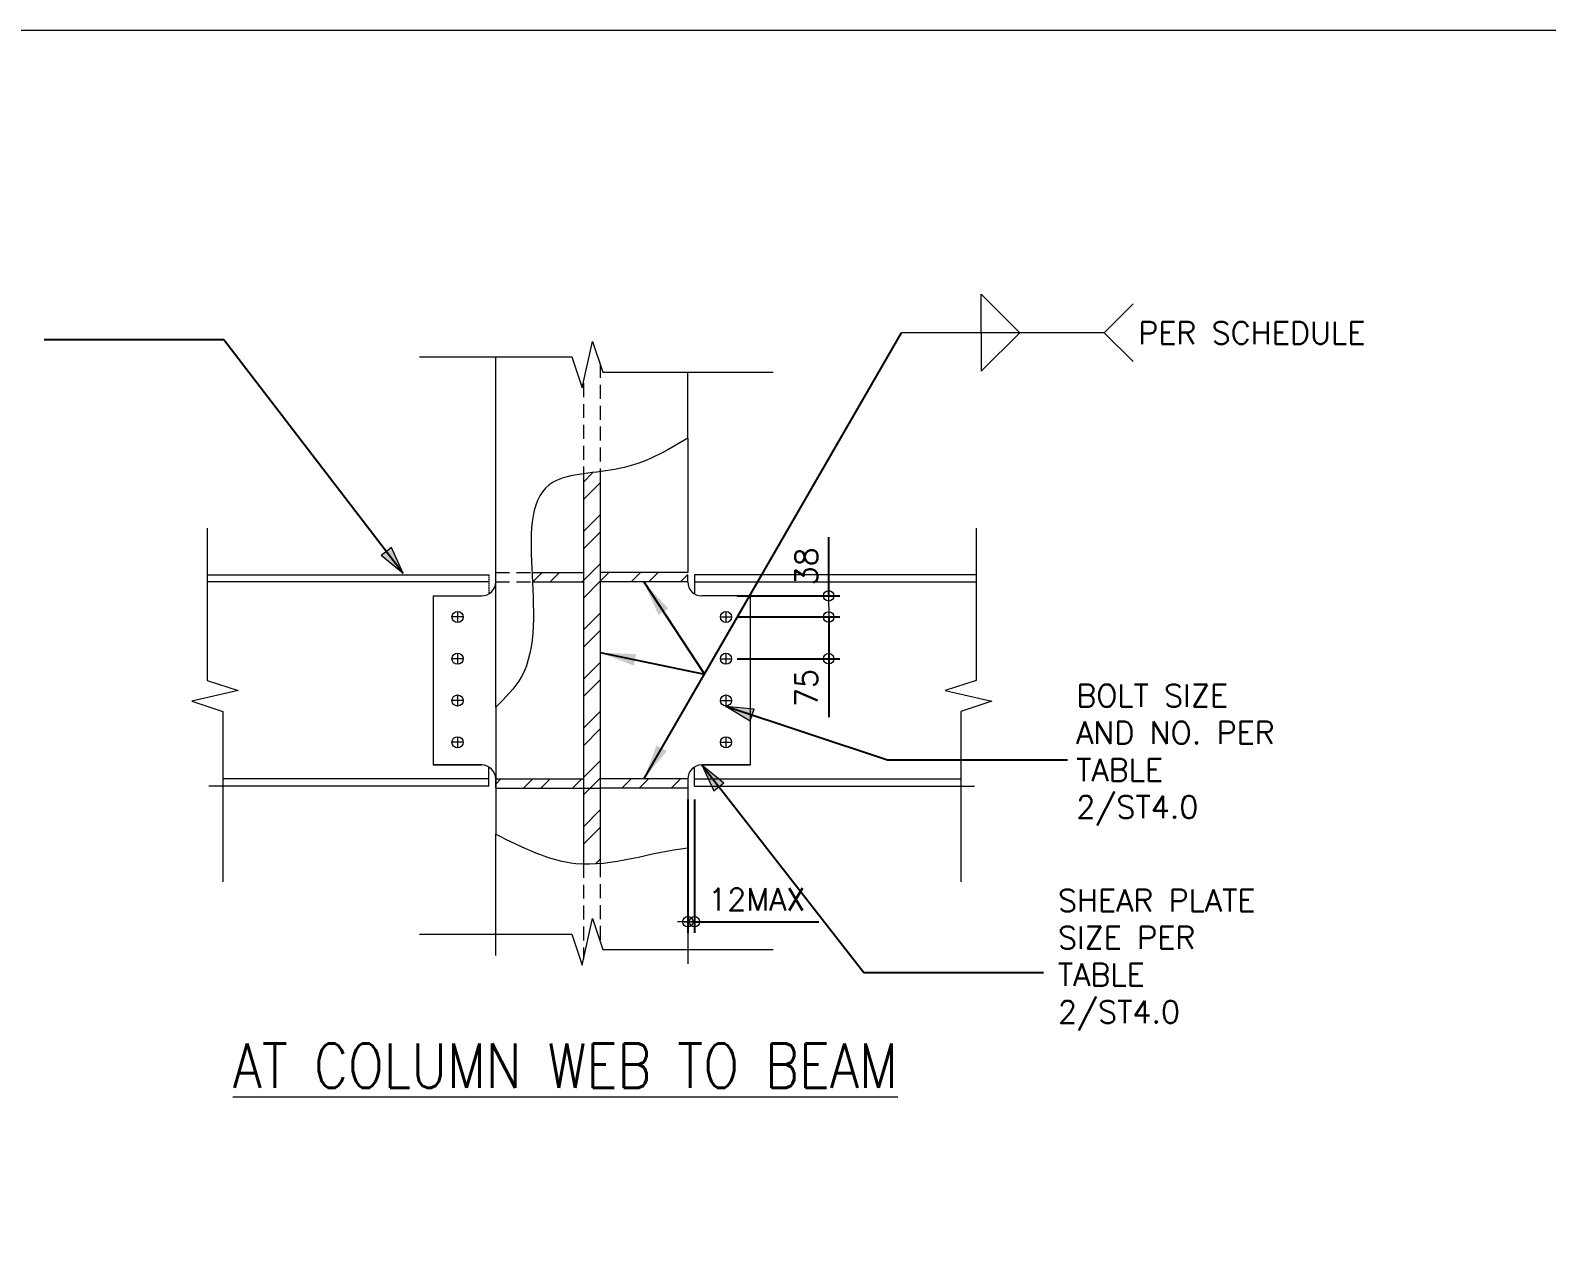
# Model space of a CAD drawing. Header units: millimetres. Extents: x 0 to 437400, y -4782 to 73710.
# Drawn here: x 32788 to 35512, y 11374 to 13560 of the extents above; entities that cross this region are included whole.
import ezdxf

# ---------------------------------------------------------------- set-up
doc = ezdxf.new("R2010")
doc.units = ezdxf.units.MM
doc.header["$LTSCALE"] = 10
doc.header["$MEASUREMENT"] = 0
doc.linetypes.add('DASHED', pattern=[0.75, 0.5, -0.25])
doc.linetypes.add('HIDDEN', pattern=[0.375, 0.25, -0.125])
doc.layers.get('0').update_dxf_attribs({"lineweight": 9})
for name, color, linetype, lineweight in [('S-ANNO-DIMS', 1, 'Continuous', 5), ('S-Anno-Text', 52, 'Continuous', 15), ('S-ANNO-WELD', 1, 'Continuous', 9), ('S-BEAM-IDEN', 2, 'Continuous', 9), ('S-DETL-LN03', 3, 'Continuous', 9), ('S-DETL-LN04', 4, 'Continuous', 9), ('S-DETL-LN8', 8, 'Continuous', 9)]:
    doc.layers.add(name, color=color, linetype=linetype, lineweight=lineweight)
doc.layers.add('S-DETL-GRID', color=62, linetype='Continuous', lineweight=9, plot=False)
doc.styles.add('1', font='romans.shx', dxfattribs={"width": 0.85, "height": 60})
doc.styles.add('40', font='simplex.shx', dxfattribs={"height": 40})
doc.styles.add('ROMANS8', font='ROMANS.shx', dxfattribs={"height": 0.75})
doc.styles.add('ROMANSX', font='ROMANS.shx', dxfattribs={"height": 0.09375})
doc.dimstyles.new('ESCA20', dxfattribs={"dimtxt": 40, "dimasz": 0.25, "dimexe": 20, "dimexo": 20, "dimgap": 20, "dimtad": 1, "dimdec": 0, "dimrnd": 1, "dimdsep": 46, "dimtxsty": '40', "dimblk1": 'ESCADIM_ARW', "dimblk2": 'ESCADIM_ARW', "dimsah": 1, "dimcen": 50, "dimclrd": 256, "dimclre": 256, "dimclrt": 52, "dimadec": 0, "dimazin": 0, "dimtfac": 1, "dimtdec": 0, "dimtofl": 0, "dimtmove": 0, "dimatfit": 3, "dimldrblk": 'ESCADIM_ARW', "dimfxl": 1, "dimtolj": 1, "dimtzin": 0, "dimarcsym": 0})
doc.dimstyles.new('ESCA_ARW$7', dxfattribs={"dimtxt": 200, "dimasz": 1, "dimexe": 100, "dimexo": 100, "dimgap": 100, "dimtad": 1, "dimdec": 0, "dimrnd": 1, "dimdsep": 46, "dimtxsty": '1', "dimblk1": 'dim_arw', "dimblk2": 'dim_arw', "dimsah": 1, "dimcen": 50, "dimclrd": 1, "dimclre": 256, "dimclrt": 52, "dimadec": 0, "dimazin": 0, "dimtfac": 1, "dimtofl": 0, "dimtmove": 0, "dimatfit": 3, "dimldrblk": 'dim_arw', "dimfxl": 1, "dimtolj": 1, "dimtzin": 0, "dimarcsym": 0})
doc.dimstyles.new('TYP8$7', dxfattribs={"dimscale": 8, "dimtxt": 0.09375, "dimasz": 0.125, "dimexe": 0.0625, "dimexo": 0.0625, "dimgap": 0.03125, "dimtad": 0, "dimtoh": 1, "dimdec": 4, "dimzin": 3, "dimdsep": 46, "dimlunit": 4, "dimtxsty": 'ROMANS8', "dimcen": 0.125, "dimdle": 0.0625, "dimclrd": 256, "dimclre": 256, "dimclrt": 2, "dimadec": 0, "dimazin": 0, "dimtfac": 1, "dimtdec": 4, "dimtmove": 0, "dimatfit": 3, "dimfxl": 1, "dimtvp": 0.7, "dimfrac": 2, "dimtolj": 1, "dimtzin": 0, "dimarcsym": 0})
pattern_1 = [(45, (-29043.986, 3543.27), (-44.194174, 44.194174), []), (45, (-29043.986, 3574.52), (-44.194174, 44.194174), [])]

# ---------------------------------------------------------------- blocks, each defined once
blk = doc.blocks.new('ESCADIM_ARW')
at = {"color": 9}
blk.add_line((75, 0), (-75, 0), dxfattribs=at)
blk.add_circle((0, 0), 37.5, dxfattribs=at)
blk = doc.blocks.new('*D32')
at = {"layer": 'Defpoints', "color": 0, "transparency": 16777216}
for p in [(34037.7, 12544.3), (34222.2, 12544.3), (34037.7, 12506.3)]:
    blk.add_point(p, dxfattribs=at)
at = {"layer": 'S-ANNO-DIMS', "lineweight": -2, "transparency": 16777216}
for p, q in [((34222.2, 12544.6), (34222.2, 12649.6)), ((34057.7, 12544.3), (34242.2, 12544.3)), ((34057.7, 12506.3), (34242.2, 12506.3)), ((34222.2, 12506.1), (34222.2, 12505.8))]:
    blk.add_line(p, q, dxfattribs=at)
at = {"layer": 'S-ANNO-DIMS', "lineweight": -2, "transparency": 16777216, "xscale": 0.25, "yscale": 0.25, "zscale": 0.25}
for p, rotation in [((34222.2, 12544.3), 270), ((34222.2, 12506.3), 90)]:
    blk.add_blockref('ESCADIM_ARW', p, dxfattribs=dict(at, rotation=rotation))
at = {"layer": 'S-ANNO-DIMS', "color": 52, "transparency": 16777216, "insert": (34182.2, 12597.2), "char_height": 40, "attachment_point": 5, "rotation": 90, "style": '40'}
blk.add_mtext('\\A1;38', dxfattribs=at)
blk = doc.blocks.new('*D33')
at = {"layer": 'Defpoints', "color": 0, "transparency": 16777216}
for p in [(34057.7, 12506.3), (34037.7, 12431.3), (34222.2, 12431.3)]:
    blk.add_point(p, dxfattribs=at)
at = {"layer": 'S-ANNO-DIMS', "lineweight": -2, "transparency": 16777216}
for p, q in [((34077.7, 12506.3), (34242.2, 12506.3)), ((34222.2, 12506.1), (34222.2, 12431.6)), ((34057.7, 12431.3), (34242.2, 12431.3)), ((34222.2, 12431.3), (34222.2, 12326.3))]:
    blk.add_line(p, q, dxfattribs=at)
at = {"layer": 'S-ANNO-DIMS', "lineweight": -2, "transparency": 16777216, "xscale": 0.25, "yscale": 0.25, "zscale": 0.25}
for p, rotation in [((34222.2, 12506.3), 90), ((34222.2, 12431.3), 270)]:
    blk.add_blockref('ESCADIM_ARW', p, dxfattribs=dict(at, rotation=rotation))
at = {"layer": 'S-ANNO-DIMS', "color": 52, "transparency": 16777216, "insert": (34182.2, 12378.7), "char_height": 40, "attachment_point": 5, "rotation": 90, "style": '40'}
blk.add_mtext('\\A1;75', dxfattribs=at)
blk = doc.blocks.new('dim_arw')
h = blk.add_hatch(color=256)
h.paths.add_polyline_path([(-126, 29), (0, 0), (-126, -29, -0.115681), (-133, 0, -0.115681)])
h.paths.add_polyline_path([(-249, 58), (-126, 29, 0.115681), (-133, 0, 0.115681), (-126, -29), (-249, -58)])
for p, q in [((0, 0), (-249, 58)), ((-249, 58), (-249, -58)), ((0, 0), (-249, -58))]:
    blk.add_line(p, q)
blk = doc.blocks.new('*D34')
at = {"layer": 'Defpoints', "color": 0, "transparency": 16777216}
for p in [(33969.2, 12198.7), (33981.2, 12198.7), (33981.2, 11959)]:
    blk.add_point(p, dxfattribs=at)
at = {"layer": 'S-BEAM-IDEN', "lineweight": -2, "transparency": 16777216}
for p, q in [((33969.2, 12178.7), (33969.2, 11939)), ((33981.2, 12178.7), (33981.2, 11939)), ((33968.9, 11959), (33968.7, 11959)), ((33981.4, 11959), (34204.5, 11959))]:
    blk.add_line(p, q, dxfattribs=at)
at = {"layer": 'S-BEAM-IDEN', "lineweight": -2, "transparency": 16777216, "xscale": 0.25, "yscale": 0.25, "zscale": 0.25}
blk.add_blockref('ESCADIM_ARW', (33969.2, 11959), dxfattribs=at)
at = {"layer": 'S-BEAM-IDEN', "lineweight": -2, "transparency": 16777216, "xscale": 0.25, "yscale": 0.25, "zscale": 0.25, "rotation": 180}
blk.add_blockref('ESCADIM_ARW', (33981.2, 11959), dxfattribs=at)
at = {"layer": 'S-BEAM-IDEN', "color": 52, "transparency": 16777216, "insert": (34093.1, 11999), "char_height": 40, "attachment_point": 5, "style": '40'}
blk.add_mtext('\\A1;12MAX', dxfattribs=at)

msp = doc.modelspace()

# ---------------------------------------------------------------- hatches: boundary and pattern name
at = {"layer": 'S-DETL-LN8'}
h = msp.add_hatch(dxfattribs=at)
h.set_pattern_fill('STEEL', color=256, scale=500, style=0)
h.set_pattern_definition(pattern_1)
edge = h.paths.add_edge_path()
edge.add_spline(control_points=[(33811.6, 12767.2), (33801.5, 12765.9), (33791.4, 12764.8), (33781.6, 12763.4)], knot_values=[187.129067, 187.129067, 187.129067, 187.129067, 215.448342, 215.448342, 215.448342, 215.448342], degree=3, periodic=0)
edge.add_line((33781.6, 12763.4), (33781.6, 12062.9))
edge.add_spline(control_points=[(33781.6, 12062.9), (33791.5, 12062.6), (33801.6, 12062.9), (33811.6, 12063.8)], knot_values=[167.324769, 167.324769, 167.324769, 167.324769, 198.116162, 198.116162, 198.116162, 198.116162], degree=3, periodic=0)
edge.add_line((33811.6, 12063.8), (33811.6, 12767.2))
h = msp.add_hatch(dxfattribs=at)
h.set_pattern_fill('STEEL', color=256, scale=500, style=0)
h.set_pattern_definition(pattern_1)
edge = h.paths.add_edge_path()
edge.add_line((33781.6, 12569.3), (33781.6, 12586.1))
edge.add_line((33781.6, 12586.1), (33689.2, 12586.1))
edge.add_spline(control_points=[(33689.2, 12586.1), (33689.5, 12580.6), (33689.8, 12574.9), (33690.1, 12569.3)], knot_values=[459.768812, 459.768812, 459.768812, 459.768812, 474.095866, 474.095866, 474.095866, 474.095866], degree=3, periodic=0)
edge.add_line((33690.1, 12569.3), (33781.6, 12569.3))
h.paths.add_polyline_path([(33781.6, 12198.7), (33781.6, 12215.5), (33624.1, 12215.5), (33624.1, 12198.7)])
h = msp.add_hatch(dxfattribs=at)
h.set_pattern_fill('STEEL', color=256, scale=500, style=0)
h.set_pattern_definition(pattern_1)
h.paths.add_polyline_path([(33811.6, 12586.1), (33811.6, 12569.3), (33969.2, 12569.3), (33969.2, 12582.1), (33969.2, 12586.1)])
h.paths.add_polyline_path([(33969.2, 12198.7), (33969.2, 12202.7), (33969.2, 12215.5), (33811.6, 12215.5), (33811.6, 12198.7)])

# ---------------------------------------------------------------- linework, layer by layer
at = {"color": 1}
for points in [[(33487.2, 12973.6), (33760.9, 12973.6), (33779.2, 12918), (33798.2, 13001.4), (33816.5, 12945.8), (34122.6, 12945.8)], [(34487.2, 12666.1), (34487.2, 12392.4), (34431.6, 12374.1), (34515, 12355.1), (34459.4, 12336.8), (34459.4, 12030.8)], [(33487.2, 11936.8), (33760.9, 11936.8), (33779.2, 11881.2), (33798.2, 11964.5), (33816.5, 11909), (34122.6, 11909)]]:
    msp.add_lwpolyline(points, dxfattribs=at)
at = {"layer": 'S-Anno-Text'}
for p, q in [((34081.2, 12544.3), (33994.2, 12544.3)), ((34081.2, 12544.3), (34081.2, 12240.5)), ((34027.7, 12506.3), (34047.7, 12506.3)), ((34037.7, 12516.3), (34037.7, 12496.3)), ((34027.7, 12431.3), (34047.7, 12431.3)), ((34037.7, 12441.3), (34037.7, 12421.3)), ((34037.7, 12366.3), (34037.7, 12346.3)), ((34027.7, 12356.3), (34047.7, 12356.3)), ((34037.7, 12291.3), (34037.7, 12271.3)), ((34027.7, 12281.3), (34047.7, 12281.3)), ((33994.2, 12240.5), (34081.2, 12240.5)), ((34081.2, 12240.5), (33994.2, 12240.5))]:
    msp.add_line(p, q, dxfattribs=at)
for centre in [(34037.7, 12506.3), (34037.7, 12431.3), (34037.7, 12356.3), (34037.7, 12281.3)]:
    msp.add_circle(centre, 10, dxfattribs=at)
for centre, start, end in [((33994.2, 12569.3), 180, 270), ((33994.2, 12215.5), 90, 180)]:
    msp.add_arc(centre, 25, start, end, dxfattribs=at)
at = {"layer": 'S-ANNO-WELD'}
msp.add_line((34717.3, 13016.8), (34353, 13016.8), dxfattribs=at)
for points in [[(34496.3, 13016.8), (34496.3, 13086.1), (34565.6, 13016.8)], [(34769.3, 13068.8), (34717.3, 13016.8), (34769.3, 12964.9)], [(34496.3, 13016.8), (34496.3, 12947.6), (34565.6, 13016.8)]]:
    msp.add_lwpolyline(points, dxfattribs=at)
at = {"layer": 'S-BEAM-IDEN'}
for p, q in [((33689.2, 12586.1), (33781.6, 12586.1)), ((33969.2, 12586.1), (33811.6, 12586.1)), ((33690.1, 12569.3), (33781.6, 12569.3)), ((33969.2, 12569.3), (33811.6, 12569.3)), ((33969.2, 12569.3), (33969.2, 12582.1)), ((34487.2, 12582.1), (33981.2, 12582.1)), ((33981.2, 12582.1), (33981.2, 12548)), ((33981.2, 12569.3), (34487.2, 12569.3)), ((33981.2, 12202.7), (33981.2, 12236.8)), ((33624.1, 12215.5), (33781.6, 12215.5)), ((33969.2, 12215.5), (33811.6, 12215.5)), ((33969.2, 12215.5), (33969.2, 12202.7)), ((33981.2, 12215.5), (34459.4, 12215.5)), ((33981.2, 12202.7), (34484.4, 12202.7)), ((33624.1, 12198.7), (33781.6, 12198.7)), ((33781.6, 12198.7), (33811.6, 12198.7)), ((33969.2, 12198.7), (33811.6, 12198.7))]:
    msp.add_line(p, q, dxfattribs=at)
at = {"layer": 'S-DETL-GRID', "color": 252}
msp.add_lwpolyline([(29160, 13560), (48600, 13560), (48600, 0), (29160, 0)], close=True, dxfattribs=at)
at = {"layer": 'S-DETL-LN03'}
for p, q in [((33624.1, 12344.1), (33624.1, 12973.6)), ((33969.2, 12827.6), (33969.2, 12945.8)), ((33781.6, 12763.4), (33781.6, 12062.9)), ((33811.6, 12767.2), (33811.6, 12063.8)), ((33624.1, 11898.3), (33624.1, 12116.4))]:
    msp.add_line(p, q, dxfattribs=at)
for points, knots in [([(33969.2, 12827.6), (33931.3, 12804.2), (33857.6, 12762.9), (33615.2, 12767.7), (33744.2, 12461.7), (33641.3, 12360.9), (33624.1, 12344.1)], [20.313548, 20.313548, 20.313548, 20.313548, 154.870117, 275.750324, 630.419263, 701.585806, 701.585806, 701.585806, 701.585806]), ([(33624.1, 12116.4), (33671.5, 12092.5), (33781.7, 12037), (33901.5, 12084.3), (33969.2, 12091.6)], [0, 0, 0, 0, 153.45436, 356.326816, 356.326816, 356.326816, 356.326816])]:
    msp.add_open_spline(points, degree=3, knots=knots, dxfattribs=at)
at = {"layer": 'S-DETL-LN04'}
msp.add_line((33969.2, 12091.6), (33969.2, 11883.2), dxfattribs=at)
at = {"layer": 'S-DETL-LN8', "linetype": 'DASHED', "ltscale": 5}
for p, q in [((33811.6, 12960.7), (33811.6, 12767.2)), ((33781.6, 12926.3), (33781.6, 12763.4)), ((33624.1, 12586.1), (33689.2, 12586.1)), ((33624.1, 12569.3), (33690.1, 12569.3)), ((33781.6, 12062.9), (33781.6, 11891.6)), ((33811.6, 12063.8), (33811.6, 11923.8))]:
    msp.add_line(p, q, dxfattribs=at)
at = {"layer": 'S-DETL-LN8'}
for p, q in [((33969.2, 12827.6), (33969.2, 12586.1)), ((33106, 12582.1), (33612.1, 12582.1)), ((33612.1, 12569.3), (33106, 12569.3)), ((33624.1, 12569.3), (33624.1, 12582.1)), ((33512.1, 12544.3), (33512.1, 12240.5)), ((33512.1, 12544.3), (33599.1, 12544.3)), ((33565.6, 12506.3), (33545.6, 12506.3)), ((33555.6, 12516.3), (33555.6, 12496.3)), ((33565.6, 12431.3), (33545.6, 12431.3)), ((33555.6, 12441.3), (33555.6, 12421.3)), ((33555.6, 12366.3), (33555.6, 12346.3)), ((33565.6, 12356.3), (33545.6, 12356.3)), ((33624.1, 12344.1), (33624.1, 12116.4)), ((33555.6, 12291.3), (33555.6, 12271.3)), ((33565.6, 12281.3), (33545.6, 12281.3)), ((33599.1, 12240.5), (33512.1, 12240.5)), ((33512.1, 12240.5), (33599.1, 12240.5)), ((33612.1, 12202.7), (33612.1, 12236.8)), ((33612.1, 12202.7), (33108.8, 12202.7)), ((33612.1, 12215.5), (33133.8, 12215.5)), ((33624.1, 12198.7), (33624.1, 12215.5)), ((33624.1, 12215.5), (33624.1, 12202.7)), ((33969.2, 12202.7), (33969.2, 12091.6))]:
    msp.add_line(p, q, dxfattribs=at)
at = {"layer": 'S-DETL-LN8', "linetype": 'HIDDEN'}
msp.add_line((33612.1, 12582.1), (33612.1, 12548), dxfattribs=at)
at = {"layer": 'S-DETL-LN8', "color": 1}
msp.add_lwpolyline([(33106, 12666.1), (33106, 12392.4), (33161.6, 12374.1), (33078.2, 12355.1), (33133.8, 12336.8), (33133.8, 12030.8)], dxfattribs=at)
at = {"layer": 'S-DETL-LN8'}
for centre in [(33555.6, 12506.3), (33555.6, 12431.3), (33555.6, 12356.3), (33555.6, 12281.3)]:
    msp.add_circle(centre, 10, dxfattribs=at)
for centre, start, end in [((33599.1, 12569.3), 270, 0), ((33599.1, 12215.5), 0, 90)]:
    msp.add_arc(centre, 25, start, end, dxfattribs=at)

# ---------------------------------------------------------------- texts
at = {"layer": 'S-Anno-Text'}
for s, insert, char_height, width, attachment_point, style in [('PER SCHEDULE', (34778.1, 13016.6), 40, 435.833, 4, 'ROMANSX'), ('BOLT SIZE AND NO. PER TABLE 2/ST4.0', (34666.9, 12258.4), 40, 435.833, 4, 'ROMANSX'), ('SHEAR PLATE SIZE PER TABLE 2/ST4.0', (34634, 11890.4), 40, 435.833, 4, 'ROMANSX'), ('{\\LAT COLUMN WEB TO BEAM}', (33151.8, 11740.5), 80, 1598.436, 1, '1')]:
    msp.add_mtext(s, dxfattribs=dict(at, insert=insert, char_height=char_height, width=width, attachment_point=attachment_point, style=style))

# ---------------------------------------------------------------- dimensions: what is measured, and where the dimension line sits
at = {"layer": 'S-ANNO-DIMS'}
for base, p1, p2, picture, middle in [((34222.2, 12544.3), (34037.7, 12506.3), (34037.7, 12544.3), '*D32', (34182.2, 12597.2)), ((34222.2, 12431.3), (34057.7, 12506.3), (34037.7, 12431.3), '*D33', (34182.2, 12378.7))]:
    dim = msp.add_linear_dim(base=base, p1=p1, p2=p2, angle=90, dimstyle='ESCA20', dxfattribs=at)
    dim.commit()
    dim.dimension.update_dxf_attribs({"geometry": picture, "text_midpoint": middle})
at = {"layer": 'S-BEAM-IDEN'}
dim = msp.add_linear_dim(base=(33981.2, 11959), p1=(33969.2, 12198.7), p2=(33981.2, 12198.7), text='<>MAX', dimstyle='ESCA20', dxfattribs=at)
dim.commit()
dim.dimension.update_dxf_attribs({"geometry": '*D34', "text_midpoint": (34093.1, 11999)})

# ---------------------------------------------------------------- leaders
at = {"layer": 'S-ANNO-WELD'}
for points, dimstyle, override in [([(33457.8, 12584.4), (33135.9, 13004.3), (32812.9, 13004.3)], 'ESCA_ARW$7', {"dimscale": 0.2}), ([(33811.6, 12442.3), (33998.9, 12403.4), (34353, 13016.8)], 'TYP8$7', {"dimasz": 8}), ([(33890.1, 12569.3), (33998.9, 12403.4), (34353, 13016.8)], 'TYP8$7', {"dimasz": 8, "dimgap": 0.03125, "dimtad": 0}), ([(33890.1, 12215.1), (34353, 13016.8)], 'TYP8$7', {"dimasz": 8}), ([(34037.7, 12346.3), (34328.1, 12249.5), (34651, 12249.5)], 'ESCA_ARW$7', {"dimscale": 0.2}), ([(33994.2, 12240.5), (34285.1, 11867.5), (34608.1, 11867.5)], 'ESCA_ARW$7', {"dimscale": 0.2})]:
    msp.add_leader(points, dimstyle=dimstyle, override=override, dxfattribs=at)

doc.saveas('drawing.dxf')
